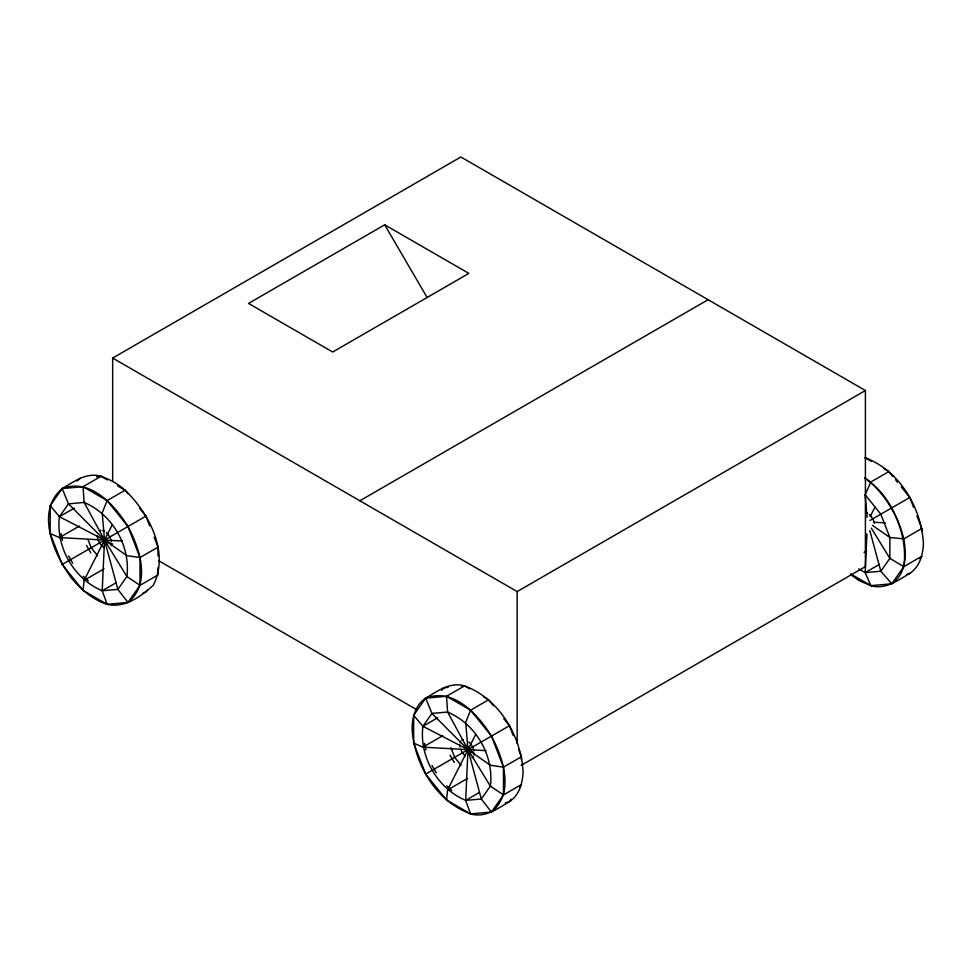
<?xml version="1.0" encoding="UTF-8"?>
<svg xmlns="http://www.w3.org/2000/svg" width="972" height="972" viewBox="0 0 972 972"><rect width="100%" height="100%" fill="white"/><g stroke="black" fill="none" stroke-linecap="round" stroke-linejoin="round"><path stroke-width="1.46" d="M107.127 604.305L83.057 590.417L62.22 564.489L50.179 533.47L50.179 505.683L62.22 488.564C90.044 477.714 114.805 505.051 127.976 526.52C139.98 548.658 151.268 583.771 127.976 602.446L107.127 604.305L102.206 590.782L104.526 540.055L102.206 512.876L107.127 500.592L125.121 490.204C149.19 513.483 169.736 552.388 153.357 585.205C141.037 596.407 124.708 608.496 107.127 604.305C92.862 599.785 81.381 589.81 71.843 578.571C54.347 555.012 34.652 511.916 62.22 488.564C74.006 481.662 86.569 471.967 101.064 476.304C111.063 480.071 121.245 485.186 127.964 493.74M470.594 813.904L446.525 800.005L425.687 774.077L413.647 743.058L413.647 715.271L425.687 698.151C453.511 687.313 478.273 714.639 491.431 736.108C503.447 758.245 514.735 793.359 491.431 812.033L470.594 813.904C436.003 801.147 414.133 764.077 412.067 728.247C412.407 716.874 415.664 704.761 425.687 698.151C437.461 691.25 450.036 681.566 464.519 685.892C499.122 698.649 520.992 735.719 523.058 771.549C522.717 782.922 519.461 795.035 509.437 801.645C497.652 808.546 485.077 818.23 470.594 813.904L465.673 800.381L468.127 746.666M871.204 461.299L864.873 457.642C899.465 470.387 921.335 507.469 923.4 543.287C923.06 554.672 919.804 566.785 909.78 573.395C897.994 580.284 885.431 589.98 870.936 585.642L865.165 572.617L866.939 533.822M83.057 590.417L84.127 580.345L111.999 525.281M446.525 800.005L447.594 789.944L475.466 734.881M867.097 517.359L865.165 494.712L870.936 481.93L888.943 471.542L892.733 476.256M870.195 516.521L874.958 507.117M112.485 544.186L59.438 516.703L68.465 503.836L84.127 502.439C112.436 514.395 130.698 546.033 126.895 576.53L117.867 589.384L102.206 590.782C73.896 578.838 55.635 547.2 59.438 516.703L50.179 505.683M147.683 589.603L145.97 592.057L143.212 592.908M441.956 690.205L443.682 687.763L448.153 687.362M473.291 752.401L422.893 726.291L431.933 713.436L447.594 712.039C475.903 723.994 494.165 755.633 490.362 786.117L481.322 798.984L465.673 800.381C437.364 788.426 419.102 756.787 422.893 726.291L413.647 715.271M511.151 799.203L509.437 801.645L505.306 802.921M519.753 786.968L521.466 784.526L503.472 794.914L491.431 812.033L481.322 798.984L466.815 745.293M920.095 558.718L921.821 556.276L903.814 566.664L891.786 583.783L870.936 585.642L858.908 580.527L850.488 574.379M77.043 481.104L80.214 478.163M441.567 689.719L443.682 687.763M112.655 481.006L112.655 358.048L460.898 156.99L865.408 390.525L865.408 566.627L521.101 765.401M384.693 224.811L248.528 303.422L332.691 352.01L468.856 273.399L384.693 224.811L427.133 297.529M107.394 479.961L101.064 476.304L83.057 486.693L62.22 488.564L68.465 503.836L106.641 542.194M59.438 516.703L74.212 508.162M50.179 533.47L59.438 537.577L79.364 526.071M62.22 564.489L145.97 516.132L139.336 507.882M84.127 580.345L104.053 568.851M154.171 537.273L157.999 547.139L140.004 557.539L126.895 555.656L104.526 540.055L117.867 589.384L127.976 602.446L140.004 585.326L157.999 574.938L157.999 567.624M102.206 590.782L115.704 582.993M359.871 500.774L708.114 299.716M112.655 358.048L517.165 591.583L865.408 390.525M469.585 688.82L464.519 685.892L446.525 696.292L425.687 698.151L431.933 713.436L470.108 751.781M422.893 726.291L437.679 717.761M493.326 705.684L488.588 699.791L470.594 710.18L465.673 722.475L467.982 749.655M413.647 743.058L422.893 747.164L442.819 735.658M425.687 774.077L509.437 725.72L503.751 718.648M869.904 520.494L909.78 497.47L901.251 486.863M447.594 789.944L467.52 778.438M864.011 552.412L866.587 550.93M518.732 749.691L521.466 756.738L503.472 767.127L490.362 765.243L464.264 747.055M916.888 515.792L921.821 528.476L903.814 538.877L889.854 537.48L872.455 525.354M465.673 800.381L479.172 792.581M858.701 568.887L865.165 572.617L879.514 564.331M907.034 574.245L909.78 573.395M96.593 476.705L101.064 476.304M865.165 572.617L880.814 571.22L889.854 558.365L889.854 537.48L880.814 514.188L865.165 494.712M461.542 686.159L464.519 685.892M873.488 522.219L885.516 522.887M59.438 537.577L122.557 541.052M422.893 747.164L486.024 750.639M883.876 468.613L888.943 471.542M864.606 478.273C885.686 491.225 897.751 515.512 903.814 538.877C906.645 554.429 906.256 573.966 891.786 583.783L880.814 571.22L869.831 530.591M850.67 573.942L870.936 585.642M483.521 696.863L488.588 699.791M117.527 485.818L125.121 490.204M158.63 560.686L416.04 709.293M864.922 477.544C891.227 498.527 908.346 532.583 903.814 566.664L889.854 558.365L871.337 528.173M451.786 790.479L446.719 785.862M88.318 580.879L83.252 576.275M895.577 479.791L897.46 482.148M461.093 765.377L454.653 757.358L450.923 747.76M97.625 555.777L91.186 547.758L87.99 539.533M454.276 762.485L450.012 755.11M436.27 772.874L432.018 765.499M90.809 552.898L86.544 545.523M72.815 563.286L68.55 555.911M465.673 745.876L490.362 786.117L503.472 794.914L503.472 767.127L491.431 736.108L470.594 710.18L446.525 696.292L447.594 712.039L470.096 753.543M102.983 537.54L126.895 576.53L140.004 585.326L140.004 557.539L127.976 526.52L107.127 500.592L83.057 486.693L84.127 502.439L106.628 543.956M909.78 497.47L913.607 507.335M509.437 725.72L513.265 735.585M145.97 516.132L149.797 525.998M425.991 749.971L424.533 743.276M62.524 540.371L61.066 533.677M921.821 528.476L921.821 531.405M521.466 756.738L521.466 759.667M517.165 591.583L517.165 743.386M157.999 547.139L157.999 555.923M865.675 512.438A10.145 5.856 60 0 1 867.522 513.228M869.381 514.589A10.145 5.856 60 0 1 874.46 523.373M465.138 755.864A10.145 5.856 60 0 1 460.789 749.485M460.072 747.079A10.145 5.856 60 0 1 459.829 744.795M460.072 742.79A10.145 5.856 60 0 1 460.789 741.199M461.931 740.142A10.145 5.856 60 0 1 463.413 739.68M468.856 742.001A10.145 5.856 60 0 1 473.935 750.797M474.178 753.081A10.145 5.856 60 0 1 473.935 755.086M473.218 756.666A10.145 5.856 60 0 1 472.076 757.723M104.478 547.916A10.145 5.856 60 0 1 97.297 535.487M99.399 530.846A10.145 5.856 60 0 1 100.881 530.384M102.619 530.554A10.145 5.856 60 0 1 104.478 531.344M106.325 532.692A10.145 5.856 60 0 1 111.403 541.489M111.646 543.773A10.145 5.856 60 0 1 111.403 545.778"/></g></svg>
